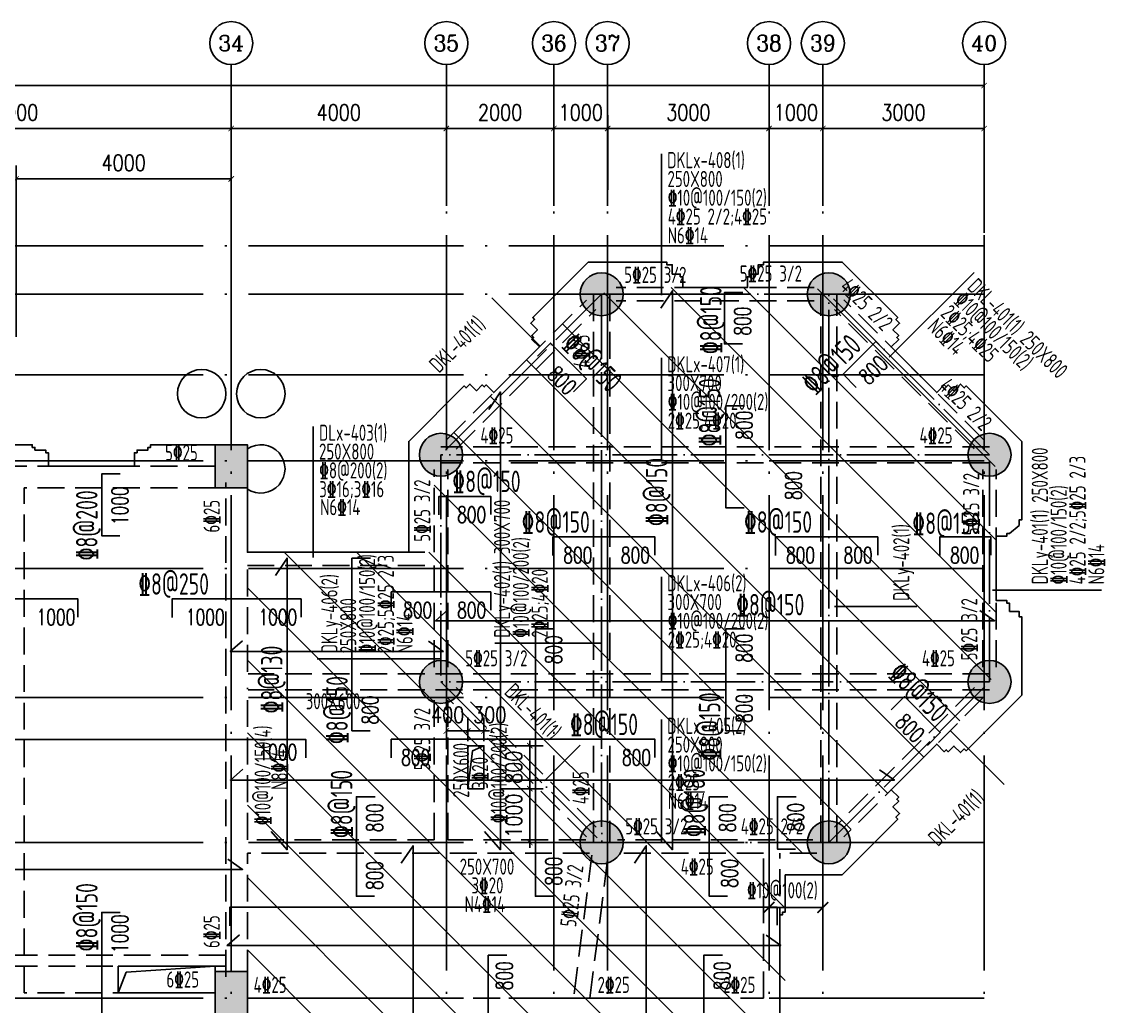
# Model space of a CAD drawing. Header units: millimetres. Extents: x 2998490 to 15040601, y 444546 to 7822218.
# Drawn here: x 14916075 to 14936208, y 7591713 to 7610036 of the extents above; entities that cross this region are included whole.
import ezdxf
from ezdxf.enums import TextEntityAlignment as Align

# ---------------------------------------------------------------- set-up
doc = ezdxf.new("R2010")
doc.units = ezdxf.units.MM
doc.header["$LTSCALE"] = 2000
doc.linetypes.add('DASH', pattern=[0.35, 0.25, -0.1])
doc.linetypes.add('DOTE', pattern=[2.42, 2, -0.2, 0.02, -0.2])
for name, color, linetype in [('3-AXIS', 3, 'Continuous'), ('3-AXIS_TEXT', 7, 'Continuous'), ('3-ban', 84, 'Continuous'), ('3-ban-hatch', 9, 'Continuous'), ('3-ban-rein', 1, 'Continuous'), ('3-ban-TEXT', 7, 'Continuous'), ('3-COLUMN-UP', 2, 'Continuous'), ('3-HATCH', 8, 'Continuous'), ('3-liang-rein-X', 54, 'Continuous'), ('3-liang-rein-Y', 130, 'Continuous'), ('3-liang-R截面-X', 50, 'Continuous'), ('3-liang-R截面-Y', 70, 'Continuous'), ('3-liang-s-1', 44, 'Continuous'), ('3-liang-xu', 120, 'DASH'), ('3-装饰线脚', 7, 'Continuous'), ('AXIS', 3, 'Continuous'), ('AXIS_TEXT', 7, 'Continuous'), ('DOTE', 9, 'DOTE')]:
    doc.layers.add(name, color=color, linetype=linetype)
doc.layers.add('3-零部件', color=73, linetype='Continuous', lineweight=5)
doc.styles.add('_TCH_AXIS', font='COMPLEX', dxfattribs={"bigfont": 'GBCBIG'})
doc.styles.add('COMPLEX', font='COMPLEX')
doc.styles.add('DIM_FONT', font='SIMPLEX', dxfattribs={"width": 0.8, "bigfont": 'HZTXT'})
doc.styles.add('TJ1', font='tj-romans1.shx', dxfattribs={"width": 0.8, "bigfont": 'tj-hztxt1.shx'})
doc.styles.add('TSSD_Rein', font='Tssdeng.shx', dxfattribs={"width": 0.7, "bigfont": 'hztxt.shx'})
doc.dimstyles.new('DIMN100', dxfattribs={"dimtxt": 300, "dimasz": 100, "dimexe": 250, "dimexo": 300, "dimgap": 150, "dimtad": 1, "dimdec": 0, "dimzin": 0, "dimdsep": 46, "dimtxsty": 'DIM_FONT', "dimblk": 'ARCHTICK', "dimcen": 0.09, "dimclrt": 7, "dimazin": 2, "dimtfac": 1, "dimtdec": 0, "dimtix": 1, "dimtmove": 2, "dimatfit": 3, "dimldrblk": 'ARCHTICK', "dimfxl": 0, "dimtolj": 1, "dimtzin": 0, "dimarcsym": 0})

# ---------------------------------------------------------------- blocks, each defined once
blk = doc.blocks.new('_ArchTick')
at = {"color": 0, "linetype": 'ByBlock', "const_width": 0.15}
blk.add_lwpolyline([(-0.5, -0.5), (0.5, 0.5)], dxfattribs=at)
blk = doc.blocks.new('*D654')
at = {"layer": 'AXIS', "color": 0, "lineweight": -2}
for p, q in [((14911972, 7606906), (14911972, 7608297)), ((14919972, 7606906), (14919972, 7608297)), ((14911972, 7608047), (14919972, 7608047))]:
    blk.add_line(p, q, dxfattribs=at)
at = {"layer": 'Defpoints', "color": 0}
for p in [(14919972, 7608047), (14911972, 7606606), (14919972, 7606606)]:
    blk.add_point(p, dxfattribs=at)
at = {"layer": 'AXIS', "color": 0, "lineweight": -2, "xscale": 100, "yscale": 100, "zscale": 100, "rotation": 180}
blk.add_blockref('_ArchTick', (14911972, 7608047), dxfattribs=at)
at = {"layer": 'AXIS', "color": 0, "lineweight": -2, "xscale": 100, "yscale": 100, "zscale": 100}
blk.add_blockref('_ArchTick', (14919972, 7608047), dxfattribs=at)
at = {"layer": 'AXIS', "color": 7, "insert": (14915972, 7608347), "char_height": 300, "attachment_point": 5, "style": 'DIM_FONT'}
blk.add_mtext('\\A1;8000', dxfattribs=at)
blk = doc.blocks.new('*D655')
at = {"layer": 'AXIS', "color": 0, "lineweight": -2}
for p, q in [((14919972, 7606906), (14919972, 7608297)), ((14923972, 7606906), (14923972, 7608297)), ((14919972, 7608047), (14923972, 7608047))]:
    blk.add_line(p, q, dxfattribs=at)
at = {"layer": 'Defpoints', "color": 0}
for p in [(14923972, 7608047), (14919972, 7606606), (14923972, 7606606)]:
    blk.add_point(p, dxfattribs=at)
at = {"layer": 'AXIS', "color": 0, "lineweight": -2, "xscale": 100, "yscale": 100, "zscale": 100, "rotation": 180}
blk.add_blockref('_ArchTick', (14919972, 7608047), dxfattribs=at)
at = {"layer": 'AXIS', "color": 0, "lineweight": -2, "xscale": 100, "yscale": 100, "zscale": 100}
blk.add_blockref('_ArchTick', (14923972, 7608047), dxfattribs=at)
at = {"layer": 'AXIS', "color": 7, "insert": (14921972, 7608347), "char_height": 300, "attachment_point": 5, "style": 'DIM_FONT'}
blk.add_mtext('\\A1;4000', dxfattribs=at)
blk = doc.blocks.new('*D656')
at = {"layer": 'AXIS', "color": 0, "lineweight": -2}
for p, q in [((14923972, 7606906), (14923972, 7608297)), ((14925972, 7606906), (14925972, 7608297)), ((14923972, 7608047), (14925972, 7608047))]:
    blk.add_line(p, q, dxfattribs=at)
at = {"layer": 'Defpoints', "color": 0}
for p in [(14925972, 7608047), (14923972, 7606606), (14925972, 7606606)]:
    blk.add_point(p, dxfattribs=at)
at = {"layer": 'AXIS', "color": 0, "lineweight": -2, "xscale": 100, "yscale": 100, "zscale": 100, "rotation": 180}
blk.add_blockref('_ArchTick', (14923972, 7608047), dxfattribs=at)
at = {"layer": 'AXIS', "color": 0, "lineweight": -2, "xscale": 100, "yscale": 100, "zscale": 100}
blk.add_blockref('_ArchTick', (14925972, 7608047), dxfattribs=at)
at = {"layer": 'AXIS', "color": 7, "insert": (14924972, 7608347), "char_height": 300, "attachment_point": 5, "style": 'DIM_FONT'}
blk.add_mtext('\\A1;2000', dxfattribs=at)
blk = doc.blocks.new('*D657')
at = {"layer": 'AXIS', "color": 0, "lineweight": -2}
for p, q in [((14925972, 7606906), (14925972, 7608297)), ((14926972, 7606906), (14926972, 7608297)), ((14925972, 7608047), (14925872, 7608047)), ((14925972, 7608047), (14926972, 7608047)), ((14926972, 7608047), (14927072, 7608047))]:
    blk.add_line(p, q, dxfattribs=at)
at = {"layer": 'Defpoints', "color": 0}
for p in [(14926972, 7608047), (14925972, 7606606), (14926972, 7606606)]:
    blk.add_point(p, dxfattribs=at)
at = {"layer": 'AXIS', "color": 0, "lineweight": -2, "xscale": 100, "yscale": 100, "zscale": 100}
blk.add_blockref('_ArchTick', (14925972, 7608047), dxfattribs=at)
at = {"layer": 'AXIS', "color": 0, "lineweight": -2, "xscale": 100, "yscale": 100, "zscale": 100, "rotation": 180}
blk.add_blockref('_ArchTick', (14926972, 7608047), dxfattribs=at)
at = {"layer": 'AXIS', "color": 7, "insert": (14926472, 7608347), "char_height": 300, "attachment_point": 5, "style": 'DIM_FONT'}
blk.add_mtext('\\A1;1000', dxfattribs=at)
blk = doc.blocks.new('*D658')
at = {"layer": 'AXIS', "color": 0, "lineweight": -2}
for p, q in [((14926972, 7606906), (14926972, 7608297)), ((14929972, 7606906), (14929972, 7608297)), ((14926972, 7608047), (14929972, 7608047))]:
    blk.add_line(p, q, dxfattribs=at)
at = {"layer": 'Defpoints', "color": 0}
for p in [(14929972, 7608047), (14926972, 7606606), (14929972, 7606606)]:
    blk.add_point(p, dxfattribs=at)
at = {"layer": 'AXIS', "color": 0, "lineweight": -2, "xscale": 100, "yscale": 100, "zscale": 100, "rotation": 180}
blk.add_blockref('_ArchTick', (14926972, 7608047), dxfattribs=at)
at = {"layer": 'AXIS', "color": 0, "lineweight": -2, "xscale": 100, "yscale": 100, "zscale": 100}
blk.add_blockref('_ArchTick', (14929972, 7608047), dxfattribs=at)
at = {"layer": 'AXIS', "color": 7, "insert": (14928472, 7608347), "char_height": 300, "attachment_point": 5, "style": 'DIM_FONT'}
blk.add_mtext('\\A1;3000', dxfattribs=at)
blk = doc.blocks.new('*D659')
at = {"layer": 'AXIS', "color": 0, "lineweight": -2}
for p, q in [((14929972, 7606906), (14929972, 7608297)), ((14930973, 7606906), (14930973, 7608297)), ((14929972, 7608047), (14929872, 7608047)), ((14929972, 7608047), (14930973, 7608047)), ((14930973, 7608047), (14931073, 7608047))]:
    blk.add_line(p, q, dxfattribs=at)
at = {"layer": 'Defpoints', "color": 0}
for p in [(14930973, 7608047), (14929972, 7606606), (14930973, 7606606)]:
    blk.add_point(p, dxfattribs=at)
at = {"layer": 'AXIS', "color": 0, "lineweight": -2, "xscale": 100, "yscale": 100, "zscale": 100}
blk.add_blockref('_ArchTick', (14929972, 7608047), dxfattribs=at)
at = {"layer": 'AXIS', "color": 0, "lineweight": -2, "xscale": 100, "yscale": 100, "zscale": 100, "rotation": 180}
blk.add_blockref('_ArchTick', (14930973, 7608047), dxfattribs=at)
at = {"layer": 'AXIS', "color": 7, "insert": (14930472, 7608347), "char_height": 300, "attachment_point": 5, "style": 'DIM_FONT'}
blk.add_mtext('\\A1;1000', dxfattribs=at)
blk = doc.blocks.new('*D660')
at = {"layer": 'AXIS', "color": 0, "lineweight": -2}
for p, q in [((14930973, 7606906), (14930973, 7608297)), ((14933972, 7606906), (14933972, 7608297)), ((14930973, 7608047), (14933972, 7608047))]:
    blk.add_line(p, q, dxfattribs=at)
at = {"layer": 'Defpoints', "color": 0}
for p in [(14933972, 7608047), (14930973, 7606606), (14933972, 7606606)]:
    blk.add_point(p, dxfattribs=at)
at = {"layer": 'AXIS', "color": 0, "lineweight": -2, "xscale": 100, "yscale": 100, "zscale": 100, "rotation": 180}
blk.add_blockref('_ArchTick', (14930973, 7608047), dxfattribs=at)
at = {"layer": 'AXIS', "color": 0, "lineweight": -2, "xscale": 100, "yscale": 100, "zscale": 100}
blk.add_blockref('_ArchTick', (14933972, 7608047), dxfattribs=at)
at = {"layer": 'AXIS', "color": 7, "insert": (14932472, 7608347), "char_height": 300, "attachment_point": 5, "style": 'DIM_FONT'}
blk.add_mtext('\\A1;3000', dxfattribs=at)
blk = doc.blocks.new('*D661')
at = {"layer": 'AXIS', "color": 0, "lineweight": -2}
for p, q in [((14857722, 7606106), (14857722, 7609097)), ((14933972, 7606106), (14933972, 7609097)), ((14857722, 7608847), (14933972, 7608847))]:
    blk.add_line(p, q, dxfattribs=at)
at = {"layer": 'Defpoints', "color": 0}
for p in [(14933972, 7608847), (14857722, 7605806), (14933972, 7605806)]:
    blk.add_point(p, dxfattribs=at)
at = {"layer": 'AXIS', "color": 0, "lineweight": -2, "xscale": 100, "yscale": 100, "zscale": 100, "rotation": 180}
blk.add_blockref('_ArchTick', (14857722, 7608847), dxfattribs=at)
at = {"layer": 'AXIS', "color": 0, "lineweight": -2, "xscale": 100, "yscale": 100, "zscale": 100}
blk.add_blockref('_ArchTick', (14933972, 7608847), dxfattribs=at)
at = {"layer": 'AXIS', "color": 7, "insert": (14895847, 7609147), "char_height": 300, "attachment_point": 5, "style": 'DIM_FONT'}
blk.add_mtext('\\A1;76250', dxfattribs=at)
blk = doc.blocks.new('_AXISO')
blk.add_circle((0, 0), 0.5)
at = {"layer": '3-AXIS_TEXT', "style": 'COMPLEX', "width": 1.041667}
blk.add_attdef('A', text='', height=0.56, dxfattribs=at).set_placement((-0.25, -0.28), (0.25, -0.28), align=Align.FIT)
blk = doc.blocks.new('*D1045')
at = {"layer": '3-ban', "color": 0, "lineweight": -2}
for p, q in [((14924372, 7596647), (14924372, 7597087)), ((14924672, 7596647), (14924672, 7597087)), ((14924372, 7596837), (14924272, 7596837)), ((14924672, 7596837), (14924372, 7596837)), ((14924672, 7596837), (14924772, 7596837))]:
    blk.add_line(p, q, dxfattribs=at)
at = {"layer": 'Defpoints', "color": 0}
for p in [(14924372, 7596837), (14924372, 7596347), (14924672, 7596347)]:
    blk.add_point(p, dxfattribs=at)
at = {"layer": '3-ban', "color": 0, "lineweight": -2, "xscale": 100, "yscale": 100, "zscale": 100}
blk.add_blockref('_ArchTick', (14924372, 7596837), dxfattribs=at)
at = {"layer": '3-ban', "color": 0, "lineweight": -2, "xscale": 100, "yscale": 100, "zscale": 100, "rotation": 180}
blk.add_blockref('_ArchTick', (14924672, 7596837), dxfattribs=at)
at = {"layer": '3-ban', "color": 7, "insert": (14924779, 7597137), "char_height": 300, "attachment_point": 5, "style": 'DIM_FONT'}
blk.add_mtext('\\A1;300', dxfattribs=at)
blk = doc.blocks.new('*D1046')
at = {"layer": '3-ban', "color": 0, "lineweight": -2}
for p, q in [((14923972, 7596496), (14923972, 7597087)), ((14924372, 7596647), (14924372, 7597087)), ((14924372, 7596837), (14923972, 7596837))]:
    blk.add_line(p, q, dxfattribs=at)
at = {"layer": 'Defpoints', "color": 0}
for p in [(14923972, 7596837), (14924372, 7596347), (14923972, 7596196)]:
    blk.add_point(p, dxfattribs=at)
at = {"layer": '3-ban', "color": 0, "lineweight": -2, "xscale": 100, "yscale": 100, "zscale": 100, "rotation": 180}
blk.add_blockref('_ArchTick', (14923972, 7596837), dxfattribs=at)
at = {"layer": '3-ban', "color": 0, "lineweight": -2, "xscale": 100, "yscale": 100, "zscale": 100}
blk.add_blockref('_ArchTick', (14924372, 7596837), dxfattribs=at)
at = {"layer": '3-ban', "color": 7, "insert": (14923997, 7597137), "char_height": 300, "attachment_point": 5, "style": 'DIM_FONT'}
blk.add_mtext('\\A1;400', dxfattribs=at)
blk = doc.blocks.new('*D1047')
at = {"layer": '3-ban', "color": 0, "lineweight": -2}
for p, q in [((14924972, 7596563), (14925775, 7596563)), ((14925525, 7596563), (14925525, 7596663)), ((14925525, 7596563), (14925525, 7595763)), ((14924972, 7595763), (14925775, 7595763)), ((14925525, 7595763), (14925525, 7595663))]:
    blk.add_line(p, q, dxfattribs=at)
at = {"layer": 'Defpoints', "color": 0}
for p in [(14924672, 7596563), (14924672, 7595763), (14925525, 7595763)]:
    blk.add_point(p, dxfattribs=at)
at = {"layer": '3-ban', "color": 0, "lineweight": -2, "xscale": 100, "yscale": 100, "zscale": 100}
for p, rotation in [((14925525, 7596563), 270), ((14925525, 7595763), 90)]:
    blk.add_blockref('_ArchTick', p, dxfattribs=dict(at, rotation=rotation))
at = {"layer": '3-ban', "color": 7, "insert": (14925225, 7596163), "char_height": 300, "attachment_point": 5, "rotation": 90, "style": 'DIM_FONT'}
blk.add_mtext('\\A1;800', dxfattribs=at)
blk = doc.blocks.new('*D1048')
at = {"layer": '3-ban', "color": 0, "lineweight": -2}
for p, q in [((14924972, 7595763), (14925775, 7595763)), ((14925525, 7595763), (14925525, 7595863)), ((14925525, 7595763), (14925525, 7594763)), ((14924962, 7594763), (14925775, 7594763)), ((14925525, 7594763), (14925525, 7594663))]:
    blk.add_line(p, q, dxfattribs=at)
at = {"layer": 'Defpoints', "color": 0}
for p in [(14924672, 7595763), (14924662, 7594763), (14925525, 7594763)]:
    blk.add_point(p, dxfattribs=at)
at = {"layer": '3-ban', "color": 0, "lineweight": -2, "xscale": 100, "yscale": 100, "zscale": 100}
for p, rotation in [((14925525, 7595763), 270), ((14925525, 7594763), 90)]:
    blk.add_blockref('_ArchTick', p, dxfattribs=dict(at, rotation=rotation))
at = {"layer": '3-ban', "color": 7, "insert": (14925225, 7595263), "char_height": 300, "attachment_point": 5, "rotation": 90, "style": 'DIM_FONT'}
blk.add_mtext('\\A1;1000', dxfattribs=at)
blk = doc.blocks.new('*D1091')
at = {"layer": '3-liang-rein-X', "color": 0, "lineweight": -2}
for p, q in [((14929972, 7593531), (14929972, 7594054)), ((14930973, 7593531), (14930973, 7594054)), ((14930973, 7593554), (14929972, 7593554))]:
    blk.add_line(p, q, dxfattribs=at)
at = {"layer": 'Defpoints', "color": 0}
for p in [(14929972, 7593554), (14929972, 7592931), (14930973, 7592931)]:
    blk.add_point(p, dxfattribs=at)
at = {"layer": '3-liang-rein-X', "color": 0, "lineweight": -2, "xscale": 200, "yscale": 200, "zscale": 200, "rotation": 180}
blk.add_blockref('_ArchTick', (14929972, 7593554), dxfattribs=at)
at = {"layer": '3-liang-rein-X', "color": 0, "lineweight": -2, "xscale": 200, "yscale": 200, "zscale": 200}
blk.add_blockref('_ArchTick', (14930973, 7593554), dxfattribs=at)
blk = doc.blocks.new('*D1541')
at = {"layer": '3-零部件', "color": 0, "lineweight": -2}
for p, q in [((14915972, 7604168), (14915972, 7607359)), ((14919972, 7605639), (14919972, 7607359)), ((14915972, 7607109), (14919972, 7607109))]:
    blk.add_line(p, q, dxfattribs=at)
at = {"layer": 'Defpoints', "color": 0}
for p in [(14919972, 7607109), (14919972, 7605339), (14915972, 7603868)]:
    blk.add_point(p, dxfattribs=at)
at = {"layer": '3-零部件', "color": 0, "lineweight": -2, "xscale": 100, "yscale": 100, "zscale": 100, "rotation": 180}
blk.add_blockref('_ArchTick', (14915972, 7607109), dxfattribs=at)
at = {"layer": '3-零部件', "color": 0, "lineweight": -2, "xscale": 100, "yscale": 100, "zscale": 100}
blk.add_blockref('_ArchTick', (14919972, 7607109), dxfattribs=at)
at = {"layer": '3-零部件', "color": 7, "insert": (14917972, 7607409), "char_height": 300, "attachment_point": 5, "style": 'DIM_FONT'}
blk.add_mtext('\\A1;4000', dxfattribs=at)

msp = doc.modelspace()

# ---------------------------------------------------------------- hatches: boundary and pattern name
at = {"layer": '3-ban-hatch'}
h = msp.add_hatch(dxfattribs=at)
h.set_pattern_fill('ANSI31', color=8, scale=300, style=0)
h.set_pattern_definition([(135, (29313031.1, -83662.9), (673.51921, 673.51921), [])])
h.paths.add_polyline_path([(14930272.2, 7588163.1), (14930272.2, 7594563.1), (14930861.1, 7594563.1), (14931365.9, 7594867.6), (14933969.3, 7597470.4), (14934198.4, 7598024.5), (14934198.4, 7601703.4), (14933968.1, 7602257), (14931366.1, 7604859), (14930812, 7605088.1), (14927132.6, 7605088.1), (14926578.6, 7604858.8), (14923976.9, 7602257.2), (14923747.2, 7601703.4), (14923747.2, 7600163.1), (14920272.2, 7600163.1), (14920272.2, 7594563.1), (14920272.2, 7591863.1), (14920272.2, 7591563.1), (14857422.2, 7591563.1), (14857422.2, 7588163.1)])
at = {"layer": '3-HATCH'}
h = msp.add_hatch(color=256, dxfattribs=at)
edge = h.paths.add_edge_path()
edge.add_arc((14926859.4, 7604963.1), 400, 0, 360)
h = msp.add_hatch(color=256, dxfattribs=at)
edge = h.paths.add_edge_path()
edge.add_arc((14931084.4, 7604963.1), 400, 0, 360)
h = msp.add_hatch(color=256, dxfattribs=at)
edge = h.paths.add_edge_path()
edge.add_arc((14923871.9, 7601975.6), 400, 0, 360)
h = msp.add_hatch(color=256, dxfattribs=at)
edge = h.paths.add_edge_path()
edge.add_arc((14934071.9, 7601975.6), 400, 0, 360)
for points in [[(14920272.2, 7601363.1), (14919672.2, 7601363.1), (14919672.2, 7602163.1), (14920272.2, 7602163.1)], [(14920272.2, 7591563.1), (14919672.2, 7591563.1), (14919672.2, 7592363.1), (14920272.2, 7592363.1)]]:
    msp.add_hatch(color=256, dxfattribs=at).paths.add_polyline_path(points)
h = msp.add_hatch(color=256, dxfattribs=at)
edge = h.paths.add_edge_path()
edge.add_arc((14923871.9, 7597750.6), 400, 0, 360)
h = msp.add_hatch(color=256, dxfattribs=at)
edge = h.paths.add_edge_path()
edge.add_arc((14934071.9, 7597750.6), 400, 0, 360)
h = msp.add_hatch(color=256, dxfattribs=at)
edge = h.paths.add_edge_path()
edge.add_arc((14926859.4, 7594763.1), 400, 0, 360)
h = msp.add_hatch(color=256, dxfattribs=at)
edge = h.paths.add_edge_path()
edge.add_arc((14931084.4, 7594763.1), 400, 0, 360)

# ---------------------------------------------------------------- linework, layer by layer
at = {"layer": '3-AXIS', "color": 15, "linetype": 'DOTE'}
for p, q in [((14919972.2, 7577863.1), (14919972.2, 7606518)), ((14923972.2, 7577863.1), (14923972.2, 7606518)), ((14925972.2, 7577863.1), (14925972.2, 7606518)), ((14926971.8, 7577863.1), (14926971.8, 7606518.1)), ((14929972.2, 7577863.1), (14929972.2, 7606518)), ((14930972.7, 7577863.1), (14930972.7, 7606518.1)), ((14933972.2, 7577863.1), (14933972.2, 7606518)), ((14933972.2, 7605863.1), (14854749, 7605863.1)), ((14933972.2, 7604963.1), (14854749, 7604963.1)), ((14933972.2, 7603463.1), (14854749, 7603463.1)), ((14933972.2, 7601863.1), (14854749, 7601863.1)), ((14933972.2, 7599863.1), (14854749, 7599863.1)), ((14933972.2, 7597463.1), (14854749, 7597463.1)), ((14933972.2, 7594763.1), (14854749, 7594763.1)), ((14933972.2, 7591863.1), (14854749, 7591863.1))]:
    msp.add_line(p, q, dxfattribs=at)
at = {"layer": '3-ban-rein'}
for points in [[(14927958.8, 7604701.7), (14928176.8, 7605027.3), (14928176.8, 7594627.4), (14927879.3, 7594969.5)], [(14929479.3, 7604038.1), (14929141.3, 7604038.1), (14929141.3, 7604995.7), (14929487.3, 7604995.7)], [(14926338.8, 7603148.3), (14926577.8, 7603387.3), (14925910.4, 7604054.6), (14925665.8, 7603810)], [(14932198.9, 7603844.9), (14931959.9, 7604083.9), (14931349.9, 7603473.9), (14931594.6, 7603229.2)], [(14924761.7, 7602821), (14924979.7, 7603146.6), (14924979.7, 7594627.4), (14924682.1, 7594969.5)], [(14929509.4, 7600986.1), (14929171.4, 7600986.1), (14929171.4, 7602886.1), (14929517.4, 7602886.1)], [(14917900.7, 7600470.6), (14917562.8, 7600470.6), (14917562.8, 7601620.6), (14917908.8, 7601620.6)], [(14924797.3, 7600864.2), (14924797.3, 7601202.1), (14923834.3, 7601202.1), (14923834.3, 7600856.1)], [(14927852, 7600110.8), (14927852, 7600448.7), (14925952, 7600448.7), (14925952, 7600102.7)], [(14931992.6, 7600110.8), (14931992.6, 7600448.7), (14930092.6, 7600448.7), (14930092.6, 7600102.7)], [(14934096, 7600110.8), (14934096, 7600448.7), (14933147.3, 7600448.7), (14933147.3, 7600102.7)], [(14920794.1, 7599730), (14921012.1, 7600055.5), (14921012.1, 7594627.4), (14920714.6, 7594969.5)], [(14922554.3, 7596840.1), (14922216.4, 7596840.1), (14922216.4, 7600050.8), (14922562.4, 7600050.8)], [(14924797.3, 7599087.3), (14924797.3, 7599425.2), (14922947.2, 7599425.2), (14922947.2, 7599079.2)], [(14917122.3, 7598957.4), (14917122.3, 7599295.3), (14914822.3, 7599295.3), (14914822.3, 7598949.3)], [(14921272.3, 7598957.4), (14921272.3, 7599295.3), (14918872.3, 7599295.3), (14918872.3, 7598949.3)], [(14933892.9, 7599081.6), (14934166.5, 7598888.2), (14923768.2, 7598888.2), (14923997.6, 7599091.3)], [(14925965.6, 7593763.1), (14925627.7, 7593763.1), (14925627.7, 7598740.1), (14925973.7, 7598740.1)], [(14929509.4, 7596840.1), (14929171.4, 7596840.1), (14929171.4, 7598740.1), (14929517.4, 7598740.1)], [(14923639.7, 7598507.5), (14923913.3, 7598314.1), (14919952.7, 7598314.1), (14920182, 7598517.2)], [(14932917.7, 7596569.5), (14933156.6, 7596808.4), (14932489.3, 7597475.8), (14932244.6, 7597231.1)], [(14921361.6, 7596339.1), (14921361.6, 7596677), (14857525, 7596677), (14857525, 7596331)], [(14927852, 7596346.6), (14927852, 7596684.6), (14922947.3, 7596684.6), (14922947.3, 7596338.6)], [(14932029.4, 7596116.2), (14932303, 7595922.7), (14919956.5, 7595922.7), (14920185.8, 7596125.8)], [(14922637.8, 7593763.1), (14922299.8, 7593763.1), (14922299.8, 7595613.1), (14922645.8, 7595613.1)], [(14929198.3, 7593763.1), (14928860.4, 7593763.1), (14928860.4, 7595613.1), (14929206.4, 7595613.1)], [(14930466.4, 7594640), (14930128.5, 7594640), (14930128.5, 7595613.1), (14930474.5, 7595613.1)], [(14923134.2, 7594375.6), (14923352.2, 7594701.2), (14923352.2, 7587897.2), (14923054.7, 7588239.3)], [(14927471.8, 7594375.6), (14927689.8, 7594701.2), (14927689.8, 7587897.2), (14927392.3, 7588239.3)], [(14919910.3, 7594454.9), (14920184, 7594261.5), (14857522.9, 7594261.5), (14857752.2, 7594464.6)], [(14930123.2, 7593222.3), (14930123.2, 7593560.3), (14919948.6, 7593560.3), (14919948.6, 7593214.3)], [(14917900.8, 7590663.1), (14917562.9, 7590663.1), (14917562.9, 7593460.7), (14917908.9, 7593460.7)], [(14929917.4, 7593036.2), (14930191.1, 7592842.7), (14919893.7, 7592842.7), (14920123, 7593045.8)], [(14925090.5, 7587902.7), (14924752.5, 7587902.7), (14924752.5, 7592663.1), (14925098.6, 7592663.1)], [(14929097.4, 7587902.7), (14928759.5, 7587902.7), (14928759.5, 7592663.1), (14929105.5, 7592663.1)]]:
    msp.add_lwpolyline(points, dxfattribs=at)
at = {"layer": '3-COLUMN-UP'}
for points in [[(14920272.2, 7601363.1), (14919672.2, 7601363.1), (14919672.2, 7602163.1), (14920272.2, 7602163.1)], [(14920272.2, 7591563.1), (14919672.2, 7591563.1), (14919672.2, 7592363.1), (14920272.2, 7592363.1)]]:
    msp.add_lwpolyline(points, close=True, dxfattribs=at)
for centre in [(14926859.4, 7604963.1), (14931084.4, 7604963.1), (14923871.9, 7601975.6), (14934071.9, 7601975.6), (14923871.9, 7597750.6), (14934071.9, 7597750.6), (14926859.4, 7594763.1), (14931084.4, 7594763.1)]:
    msp.add_circle(centre, 400, dxfattribs=at)
at = {"layer": '3-liang-R截面-X'}
for p, q in [((14927975.9, 7607576.5), (14927975.9, 7604944.9)), ((14927975.9, 7603778.9), (14927975.9, 7601873.3)), ((14921496.3, 7602503.7), (14921496.3, 7600066.3)), ((14927975.9, 7599704.1), (14927975.9, 7597750.6)), ((14927975.9, 7597051.5), (14927975.9, 7594763.1))]:
    msp.add_line(p, q, dxfattribs=at)
at = {"layer": '3-liang-R截面-Y'}
for p, q in [((14933785.2, 7605368), (14932208.4, 7603791.2)), ((14924818.3, 7604897.7), (14925717.9, 7603998.1)), ((14936153.3, 7599460.1), (14934129.8, 7599460.1)), ((14932722.5, 7599153.1), (14931192.6, 7599153.1)), ((14926847.8, 7598468.1), (14924871.9, 7598468.1)), ((14923872, 7598177.7), (14921571.3, 7598177.7)), ((14933342, 7596843.7), (14934346.1, 7595839.5)), ((14926463, 7596575.3), (14925798.2, 7595910.5))]:
    msp.add_line(p, q, dxfattribs=at)
at = {"layer": '3-liang-s-1'}
for points in [[(14930272.1, 7594163.1), (14931332.9, 7594163.1), (14932366, 7595196.2), (14932330.7, 7595231.5), (14932401.4, 7595302.3), (14932277.6, 7595426), (14932383.7, 7595532.1), (14932348.4, 7595567.4), (14932383.7, 7595602.8), (14932242.3, 7595744.2), (14933090.8, 7596592.7), (14933232.2, 7596451.3), (14933267.6, 7596486.7), (14933303, 7596451.3), (14933409, 7596557.4), (14933532.8, 7596433.6), (14933603.5, 7596504.3), (14933638.8, 7596469), (14934671.9, 7597502.1), (14934671.9, 7598963.1), (14934621.9, 7598963.1), (14934621.9, 7599063.1), (14934446.9, 7599063.1), (14934446.9, 7599213.1), (14934396.9, 7599213.1), (14934396.9, 7599263.1), (14934196.9, 7599263.1), (14934196.9, 7600463.1), (14934396.9, 7600463.1), (14934396.9, 7600513.1), (14934446.9, 7600513.1), (14934621.9, 7600663.1), (14934621.9, 7600763.1), (14934671.9, 7600763.1), (14934671.9, 7602224.1), (14933638.8, 7603257.2), (14933603.5, 7603221.9), (14933532.8, 7603292.6), (14933409, 7603168.8), (14933303, 7603274.9), (14933267.6, 7603239.5), (14933232.2, 7603274.9), (14933090.8, 7603133.5), (14932242.3, 7603982), (14932383.7, 7604123.4), (14932348.4, 7604158.8), (14932383.7, 7604194.1), (14932277.6, 7604300.2), (14932401.4, 7604423.9), (14932330.7, 7604494.6), (14932366, 7604530), (14931332.9, 7605563.1), (14929871.9, 7605563.1), (14929871.9, 7605513.1), (14929771.9, 7605513.1), (14929771.9, 7605338.1), (14929621.9, 7605338.1), (14929621.9, 7605288.1), (14929571.9, 7605288.1), (14929571.9, 7605088.1), (14928371.9, 7605088.1), (14928371.9, 7605288.1), (14928321.9, 7605288.1), (14928321.9, 7605338.1), (14928171.9, 7605338.1), (14928171.9, 7605513.1), (14928071.9, 7605513.1), (14928071.9, 7605563.1), (14926610.9, 7605563.1), (14925577.8, 7604530), (14925613.2, 7604494.6), (14925542.5, 7604423.9), (14925666.2, 7604300.2), (14925560.1, 7604194.1), (14925595.5, 7604158.8), (14925560.1, 7604123.4), (14925701.6, 7603982), (14924853, 7603133.5), (14924711.6, 7603274.9), (14924676.2, 7603239.5), (14924640.9, 7603274.9), (14924534.8, 7603168.8), (14924411.1, 7603292.6), (14924340.4, 7603221.9), (14924305, 7603257.2), (14923271.9, 7602224.1), (14923271.9, 7600163.1), (14920272.1, 7600163.1), (14920272.1, 7601363.1)], [(14919972.1, 7602163.1), (14918472.1, 7602163.1), (14918472.1, 7602113.1), (14918422.1, 7602113.1), (14918422.1, 7602063.1), (14918222.1, 7602063.1), (14918222.1, 7602013.1), (14918172.1, 7602013.1), (14918172.1, 7601763.1), (14916572.1, 7601763.1), (14916572.1, 7602013.1), (14916522.1, 7602013.1), (14916522.1, 7602063.1), (14916322.1, 7602063.1), (14916322.1, 7602113.1), (14916272.1, 7602113.1), (14916272.1, 7602163.1), (14915672.1, 7602163.1)], [(14924372.2, 7595763.1), (14924455.5, 7596465.4), (14924672.2, 7596563.1)], [(14930272.1, 7594163.1), (14930272.1, 7593463.1), (14930222.1, 7593463.1), (14930222.1, 7593413.1), (14930172.1, 7593413.1), (14930172.1, 7589313.1)], [(14917872.2, 7591963.1), (14918018.8, 7592347.8), (14919672.2, 7592463.1)]]:
    msp.add_lwpolyline(points, dxfattribs=at)
for points in [[(14924372.2, 7595763.1), (14924672.2, 7595763.1), (14924672.2, 7596563.1), (14924372.2, 7596563.1)], [(14917872.2, 7592463.1), (14919672.2, 7592463.1), (14919672.2, 7591963.1), (14917872.2, 7591963.1)]]:
    msp.add_lwpolyline(points, close=True, dxfattribs=at)
at = {"layer": '3-liang-xu'}
for p, q in [((14926709.5, 7604963.1), (14926710.3, 7594763.7)), ((14927009.5, 7604963.1), (14927010.3, 7594763.7)), ((14930812, 7605088.1), (14927128.8, 7605088.1)), ((14930934.5, 7594763.1), (14930934.5, 7604963.1)), ((14931234.5, 7594763.1), (14931234.5, 7604963.1)), ((14923976.9, 7602257.2), (14926575.8, 7604856.1)), ((14930811.9, 7604838.1), (14927128.8, 7604838.1)), ((14933968.1, 7602257), (14931366.1, 7604859)), ((14924153.6, 7602080.3), (14926754.2, 7604680.9)), ((14933785.4, 7602086.1), (14931189.6, 7604681.9)), ((14934072, 7602125.6), (14923872, 7602125.6)), ((14919672.2, 7601763.1), (14912272.2, 7601763.1)), ((14934072, 7601825.6), (14923872, 7601825.6)), ((14923747.2, 7600163.1), (14923747.2, 7601703.3)), ((14923997.2, 7598024.5), (14923997.2, 7601703.3)), ((14933948.4, 7598024.5), (14933948.4, 7601703.3)), ((14934198.4, 7598024.5), (14934198.4, 7601703.3)), ((14919672.2, 7601363.1), (14916122.2, 7601363.1)), ((14916122.2, 7591963.1), (14916122.2, 7601363.1)), ((14919872.2, 7592263.1), (14919872.2, 7601463.1)), ((14920272.2, 7600163.1), (14920272.2, 7601463.1)), ((14920272.2, 7600163.1), (14923747.2, 7600163.1)), ((14920272.2, 7599913.1), (14923747.2, 7599913.1)), ((14920272.2, 7597940.1), (14920272.2, 7599913.1)), ((14923747.2, 7598024.5), (14923747.2, 7599913.1)), ((14934072, 7597900.6), (14920286.8, 7597900.6)), ((14920272.2, 7594813.1), (14920272.2, 7597640.1)), ((14934072, 7597600.6), (14920286.8, 7597600.6)), ((14926755.5, 7595044.5), (14924153.2, 7597646.8)), ((14933792.3, 7597647), (14931192.6, 7595047.9)), ((14923747.2, 7594813.1), (14923747.2, 7597479.1)), ((14923997.2, 7594813.1), (14923997.2, 7597449.2)), ((14926578.5, 7594867.9), (14923997.2, 7597449.2)), ((14933969.3, 7597470.4), (14931365.9, 7594867.6)), ((14923747.2, 7594813.1), (14920272.2, 7594813.1)), ((14926563.8, 7594813.1), (14923997.2, 7594813.1)), ((14930788.9, 7594813.1), (14927155.4, 7594813.1)), ((14920272.2, 7592263.1), (14920272.2, 7594563.1)), ((14926636, 7594563.1), (14920272.2, 7594563.1)), ((14926677.9, 7594524.4), (14926338.1, 7591863.1)), ((14929872.2, 7594563.1), (14927083.2, 7594563.1)), ((14929872.2, 7591863.1), (14929872.2, 7594563.1)), ((14930172.2, 7588163.1), (14930172.2, 7594563.1)), ((14930861.1, 7594563.1), (14930172.2, 7594563.1)), ((14926640.6, 7591863.1), (14926975.5, 7594486.4)), ((14919872.2, 7592663.1), (14857722.2, 7592663.1)), ((14919872.2, 7592463.1), (14857722.2, 7592463.1)), ((14919672.2, 7591963.1), (14916122.2, 7591963.1)), ((14920272.2, 7591863.1), (14926338.1, 7591863.1)), ((14926640.6, 7591863.1), (14929872.2, 7591863.1))]:
    msp.add_line(p, q, dxfattribs=at)
at = {"layer": '3-装饰线脚'}
for centre in [(14919422.2, 7603113.1), (14920522.2, 7603113.1)]:
    msp.add_circle(centre, 450, dxfattribs=at)
msp.add_arc((14920522.2, 7601713.1), 450, 236.25101, 123.74899, dxfattribs=at)
at = {"layer": 'AXIS'}
for p, q in [((14919972.2, 7606606.3), (14919972.2, 7609235.8)), ((14923972.2, 7606606.3), (14923972.2, 7609235.8)), ((14925972.2, 7606606.3), (14925972.2, 7609235.8)), ((14926971.8, 7606606.3), (14926971.8, 7609235.8)), ((14929972.2, 7606606.3), (14929972.2, 7609235.8)), ((14930972.7, 7606606.3), (14930972.7, 7609235.8)), ((14933972.2, 7606606.3), (14933972.2, 7609235.8))]:
    msp.add_line(p, q, dxfattribs=at)
at = {"layer": 'DOTE', "ltscale": 0.3}
for p, q in [((14926859.5, 7604963.1), (14926860.3, 7594763.7)), ((14931084.5, 7594763.1), (14931084.5, 7604963.1)), ((14934072, 7601975.6), (14923872, 7601975.6)), ((14934072, 7597750.6), (14923872, 7597750.6))]:
    msp.add_line(p, q, dxfattribs=at)
msp.add_lwpolyline([(14923871.9, 7601975.6), (14923871.9, 7597750.6), (14926859.4, 7594763.1), (14931084.4, 7594763.1), (14934071.9, 7597750.6), (14934071.9, 7601975.6), (14931084.4, 7604963.1), (14926859.4, 7604963.1)], close=True, dxfattribs=at)

# ---------------------------------------------------------------- block references
at = {"layer": 'AXIS'}
ref = msp.add_blockref('_AXISO', (14919972.2, 7609635.8), dxfattribs=dict(at, xscale=800, yscale=800, zscale=800))
ref.add_attrib('A', '34', dxfattribs={"layer": 'AXIS_TEXT', "height": 288.12, "style": '_TCH_AXIS'}).set_placement((14919732.1, 7609491.7), (14920212.3, 7609491.7), align=Align.FIT)
ref = msp.add_blockref('_AXISO', (14923972.2, 7609635.8), dxfattribs=dict(at, xscale=800, yscale=800, zscale=800))
ref.add_attrib('A', '35', dxfattribs={"layer": 'AXIS_TEXT', "height": 300.65, "style": '_TCH_AXIS'}).set_placement((14923736, 7609485.5), (14924208.4, 7609485.5), align=Align.FIT)
ref = msp.add_blockref('_AXISO', (14925972.2, 7609635.8), dxfattribs=dict(at, xscale=800, yscale=800, zscale=800))
ref.add_attrib('A', '36', dxfattribs={"layer": 'AXIS_TEXT', "height": 300.65, "style": '_TCH_AXIS'}).set_placement((14925736, 7609485.5), (14926208.4, 7609485.5), align=Align.FIT)
ref = msp.add_blockref('_AXISO', (14926971.8, 7609635.8), dxfattribs=dict(at, xscale=800, yscale=800, zscale=800))
ref.add_attrib('A', '37', dxfattribs={"layer": 'AXIS_TEXT', "height": 300.65, "style": '_TCH_AXIS'}).set_placement((14926735.6, 7609485.5), (14927208, 7609485.5), align=Align.FIT)
ref = msp.add_blockref('_AXISO', (14929972.2, 7609635.8), dxfattribs=dict(at, xscale=800, yscale=800, zscale=800))
ref.add_attrib('A', '38', dxfattribs={"layer": 'AXIS_TEXT', "height": 300.65, "style": '_TCH_AXIS'}).set_placement((14929736, 7609485.5), (14930208.4, 7609485.5), align=Align.FIT)
ref = msp.add_blockref('_AXISO', (14930972.7, 7609635.8), dxfattribs=dict(at, xscale=800, yscale=800, zscale=800))
ref.add_attrib('A', '39', dxfattribs={"layer": 'AXIS_TEXT', "height": 300.65, "style": '_TCH_AXIS'}).set_placement((14930736.4, 7609485.5), (14931208.9, 7609485.5), align=Align.FIT)
ref = msp.add_blockref('_AXISO', (14933972.2, 7609635.8), dxfattribs=dict(at, xscale=800, yscale=800, zscale=800))
ref.add_attrib('A', '40', dxfattribs={"layer": 'AXIS_TEXT', "height": 288.12, "style": '_TCH_AXIS'}).set_placement((14933732.1, 7609491.7), (14934212.3, 7609491.7), align=Align.FIT)

# ---------------------------------------------------------------- texts
at = {"layer": '3-ban', "style": 'TSSD_Rein', "width": 0.7}
for s, rotation, p in [('%%1328@150', 89.99419, (14929090, 7603846.6)), ('%%1328@150', 315, (14926094.6, 7604005.1)), ('%%1328@150', 45, (14930821.3, 7603071.2)), ('%%1328@150', 89.99419, (14929067, 7602129.3)), ('%%1328@150', 359.99419, (14924083.4, 7601282.3, -5065)), ('%%1328@150', 89.99419, (14928082.1, 7600649.9, -5065)), ('%%1328@200', 89.99419, (14917485.7, 7600009.5, -5065)), ('%%1328@150', 0.00581, (14925370.8, 7600525.7, -5065)), ('%%1328@150', 0.00581, (14929504.5, 7600525.7, -5065)), ('%%1328@150', 359.99419, (14932636.7, 7600502.3, -5065)), ('%%1328@250', 0.00581, (14918240.3, 7599372.3, -5065)), ('%%1328@150', 359.99419, (14929359.3, 7598987.8, -5065)), ('%%1328@130', 89.99419, (14920924.3, 7597162.2)), ('%%1328@150', 315, (14932165.5, 7597869.9)), ('%%1328@150', 89.99419, (14922139.3, 7596590.2, -5065)), ('%%1328@150', 89.99419, (14929067, 7596284.7)), ('%%1328@150', 0.00581, (14926267.1, 7596761.5, -5065)), ('%%1328@180', 89.99419, (14928783.3, 7594860.1, -5065)), ('%%1328@150', 89.99419, (14922222.8, 7594844, -5065)), ('%%1328@150', 89.99419, (14917485.8, 7592736.7, -5065))]:
    msp.add_text(s, height=400, rotation=rotation, dxfattribs=at).set_placement(p)
at = {"layer": '3-ban-TEXT', "style": 'TJ1', "width": 0.7}
for s, rotation, p in [('800', 90, (14929631.2, 7604193.6)), ('800', 45, (14931827.1, 7603258.1)), ('800', 315, (14925827.4, 7603444.9)), ('800', 90, (14929661.3, 7602256)), ('800', 90, (14930578.7, 7601133)), ('1000', 90, (14918052.7, 7600667.6)), ('800', 90, (14926117.6, 7598079.5)), ('800', 90, (14929661.3, 7598109.9)), ('800', 90, (14922706.3, 7596958.1)), ('800', 90, (14929661.3, 7596987)), ('800', 315, (14932296.6, 7596975.7)), ('800', 90, (14922789.7, 7594952.5)), ('800', 90, (14929350.3, 7594952.5)), ('800', 90, (14930618.3, 7594959.5)), ('800', 90, (14922789.7, 7593879.1)), ('800', 90, (14926117.6, 7593958.7)), ('800', 90, (14929390.9, 7593918.6)), ('1000', 90, (14918052.7, 7592705.7)), ('800', 90, (14925201.4, 7592012.8)), ('800', 90, (14929249.4, 7592012.8))]:
    msp.add_text(s, height=300, rotation=rotation, dxfattribs=at).set_placement(p)
for s, p in [('800', (14924173.6, 7600712.2)), ('800', (14926145.9, 7599958.8)), ('800', (14927217.5, 7599958.8)), ('800', (14930286.6, 7599958.8)), ('800', (14931358.2, 7599958.8)), ('800', (14933341.3, 7599958.8)), ('800', (14923169.3, 7598935.3)), ('800', (14924173.6, 7598935.3)), ('1000', (14916351.9, 7598805.4)), ('1000', (14919128.9, 7598805.4)), ('1000', (14920479.2, 7598805.4)), ('1000', (14920479.2, 7596294.3)), ('800', (14923131, 7596194.7)), ('800', (14927238.3, 7596194.7))]:
    msp.add_text(s, height=300, dxfattribs=at).set_placement(p)
at = {"layer": '3-liang-rein-X', "style": 'TSSD_Rein', "width": 0.7}
for s, p in [('%%13210@100/150(2)', (14928088.8, 7606608.8)), ('4%%13225 2/2;4%%13225', (14928088.8, 7606258.9)), ('N6%%13214', (14928088.8, 7605908.9)), ('5%%13225 3/2', (14927278.7, 7605174.3)), ('5%%13225 3/2', (14929427.8, 7605198.6)), ('%%13210@100/200(2)', (14928088.8, 7602811.3)), ('2%%13225;4%%13220', (14928088.8, 7602461.3)), ('4%%13225', (14924604.8, 7602186.1)), ('4%%13225', (14932771.3, 7602186.1)), ('5%%13225', (14918742.2, 7601866.8)), ('%%1328@200(2)', (14921609.2, 7601536)), ('3%%13216;3%%13216', (14921609.2, 7601186)), ('N6%%13214', (14921625.3, 7600851.9)), ('%%13210@100/200(2)', (14928088.8, 7598736.5)), ('2%%13225;4%%13220', (14928088.8, 7598386.5)), ('5%%13225 3/2', (14924322.9, 7598040.1)), ('4%%13225', (14932814.8, 7598040.1)), ('%%13210@100/150(2)', (14928088.8, 7596083.8)), ('2%%13225', (14928088.8, 7595733.9)), ('N6%%13214', (14928088.8, 7595383.9)), ('5%%13225 3/2', (14927297.7, 7594913.1)), ('4%%13225 2/2', (14929447.1, 7594913.1)), ('4%%13225', (14928330.5, 7594163.1)), ('3%%13220', (14924438.8, 7593813.1)), ('%%13210@100(2)', (14929562.4, 7593722.7)), ('N4%%13214', (14924311.8, 7593463.1)), ('6%%13225', (14918767.1, 7592063.1)), ('4%%13225', (14920388, 7591963.1)), ('2%%13225', (14926784.1, 7591963.1)), ('2%%13225', (14929119.1, 7591963.1))]:
    msp.add_text(s, height=300, dxfattribs=at).set_placement(p)
at = {"layer": '3-liang-rein-Y', "style": 'TSSD_Rein', "width": 0.7}
for s, rotation, p in [('4%%13225 2/2', 315, (14931270.2, 7605076.7)), ('%%13210@100/150(2)', 315, (14933392.5, 7604827.9)), ('2%%13225;4%%13225', 315, (14933145, 7604580.4)), ('N6%%13214', 315, (14932897.5, 7604332.9)), ('4%%13225', 90, (14926635.7, 7603598.9)), ('4%%13225 2/2', 315, (14933112, 7603220.2)), ('4%%13225 2/2;5%%13225 2/3', 90, (14935857.7, 7599564.3)), ('5%%13225 3/2', 90, (14933881.4, 7600480)), ('5%%13225 3/2', 90, (14923671.6, 7600358.3)), ('%%13210@100/150(2)', 90, (14935507.7, 7599564.3)), ('6%%13225', 90, (14919757.3, 7600529.7)), ('%%13210@100/200(2)', 90, (14925507.8, 7598572.3)), ('N6%%13214', 90, (14936207.7, 7599564.3)), ('%%13210@100/150(2)', 90, (14922646.3, 7598281.9)), ('2%%13225;5%%13225 2/3', 90, (14922996.3, 7598281.9)), ('2%%13225;4%%13220', 90, (14925857.8, 7598572.3)), ('5%%13225 3/2', 90, (14933845.1, 7598150.4)), ('N6%%13214', 90, (14923346.3, 7598281.9)), ('5%%13225 3/2', 90, (14923671.6, 7596110.2)), ('%%13210@100/150(4)', 90, (14920705.6, 7595081.8)), ('%%13210@100/200(2)', 90, (14925096.6, 7595119.6)), ('N8%%13214', 90, (14921015.9, 7595742.2)), ('3%%13220', 90, (14924746.6, 7595758.1)), ('4%%13225', 90, (14926619.4, 7595473.8)), ('5%%13225 3/2', 83, (14926383.9, 7593178.9)), ('6%%13225', 90, (14919757.3, 7592799))]:
    msp.add_text(s, height=300, rotation=rotation, dxfattribs=at).set_placement(p)
at = {"layer": '3-liang-R截面-X', "style": 'TSSD_Rein', "width": 0.7}
for s, p in [('DKLx-408(1)', (14928079.1, 7607308.8)), ('250X800', (14928084, 7606958.8)), ('DKLx-407(1)', (14928079.1, 7603511.2)), ('300X700', (14928084, 7603161.3)), ('DLx-403(1)', (14921604.3, 7602236)), ('250X800', (14921604.3, 7601886)), ('DKLx-406(2)', (14928079.1, 7599436.5)), ('300X700', (14928084, 7599086.5)), ('300X600', (14921357.3, 7597240.1)), ('DKLx-405(2)', (14928079.1, 7596783.8)), ('250X800', (14928084, 7596433.8)), ('250X700', (14924220.1, 7594163.1))]:
    msp.add_text(s, height=300, dxfattribs=at).set_placement(p)
at = {"layer": '3-liang-R截面-Y', "style": 'TSSD_Rein', "width": 0.7}
for s, rotation, p in [('DKL-401(1) 250X800', 315, (14933639.9, 7605075.4)), ('DKL-401(1)', 45, (14923836.5, 7603482)), ('DKLy-401(1) 250X800', 90, (14935157.7, 7599564.3)), ('DKLy-402(1) 300X700', 90, (14925157.8, 7598572.3)), ('DKLy-402(1)', 90, (14932580.5, 7599257.3)), ('DKLy-406(2)', 90, (14921946.4, 7598281.9)), ('250X800', 90, (14922296.4, 7598281.9)), ('DKL-401(1)', 315, (14925030.2, 7597540.1)), ('250X600', 90, (14924396.6, 7595593.1)), ('DKL-401(1)', 45, (14933115, 7594673))]:
    msp.add_text(s, height=300, rotation=rotation, dxfattribs=at).set_placement(p)

# ---------------------------------------------------------------- dimensions: what is measured, and where the dimension line sits
at = {"layer": '3-ban'}
for base, p1, p2, picture, middle in [((14923972.2, 7596836.7), (14924372.2, 7596346.7), (14923972.2, 7596195.8), '*D1046', (14923997.2, 7597136.7)), ((14924372.2, 7596836.7), (14924672.2, 7596346.7), (14924372.2, 7596346.7), '*D1045', (14924779.5, 7597136.7))]:
    dim = msp.add_linear_dim(base=base, p1=p1, p2=p2, dimstyle='DIMN100', dxfattribs=at)
    dim.commit()
    dim.dimension.update_dxf_attribs({"geometry": picture, "text_midpoint": middle, "dimtype": 160})
for base, p1, p2, picture, middle in [((14925524.7, 7595763.1), (14924672.2, 7596563.1), (14924672.2, 7595763.1), '*D1047', (14925224.7, 7596163.1)), ((14925524.7, 7594763.1), (14924672.2, 7595763.1), (14924661.6, 7594763.1), '*D1048', (14925224.7, 7595263.1))]:
    dim = msp.add_linear_dim(base=base, p1=p1, p2=p2, angle=90, dimstyle='DIMN100', dxfattribs=at)
    dim.commit()
    dim.dimension.update_dxf_attribs({"geometry": picture, "text_midpoint": middle})
at = {"layer": '3-liang-rein-X'}
dim = msp.add_linear_dim(base=(14929972.2, 7593553.8), p1=(14930972.7, 7592931), p2=(14929972.2, 7592931), angle=180, text=' ', dimstyle='DIMN100', override={"dimscale": 2}, dxfattribs=at)
dim.commit()
dim.dimension.update_dxf_attribs({"geometry": '*D1091', "text_midpoint": (14930472.4, 7593553.8)})
at = {"layer": '3-零部件'}
dim = msp.add_linear_dim(base=(14919972.2, 7607109.1), p1=(14915972.2, 7603868.3), p2=(14919972.2, 7605339.3), dimstyle='DIMN100', dxfattribs=at)
dim.commit()
dim.dimension.update_dxf_attribs({"geometry": '*D1541', "text_midpoint": (14917972.2, 7607409.1)})
at = {"layer": 'AXIS'}
for p1, p2, distance, picture, middle in [((14857722.2, 7605806.3), (14933972.2, 7605806.3), 3040.9, '*D661', (14895847.2, 7609147.2)), ((14911972.2, 7606606.3), (14919972.2, 7606606.3), 1440.9, '*D654', (14915972.2, 7608347.2)), ((14919972.2, 7606606.3), (14923972.2, 7606606.3), 1440.9, '*D655', (14921972.2, 7608347.2)), ((14923972.2, 7606606.3), (14925972.2, 7606606.3), 1440.9, '*D656', (14924972.2, 7608347.2)), ((14925972.2, 7606606.3), (14926971.8, 7606606.3), 1440.9, '*D657', (14926472, 7608347.2)), ((14926971.8, 7606606.3), (14929972.2, 7606606.3), 1440.9, '*D658', (14928472, 7608347.2)), ((14929972.2223, 7606606.3189), (14930972.6625, 7606606.3189), 1440.8635, '*D659', (14930472.4424, 7608347.1824)), ((14930972.6625, 7606606.3189), (14933972.219, 7606606.3189), 1440.8635, '*D660', (14932472.4407, 7608347.1824))]:
    dim = msp.add_aligned_dim(p1=p1, p2=p2, distance=distance, dimstyle='DIMN100', dxfattribs=at)
    dim.commit()
    dim.dimension.update_dxf_attribs({"geometry": picture, "text_midpoint": middle})

doc.saveas('drawing.dxf')
